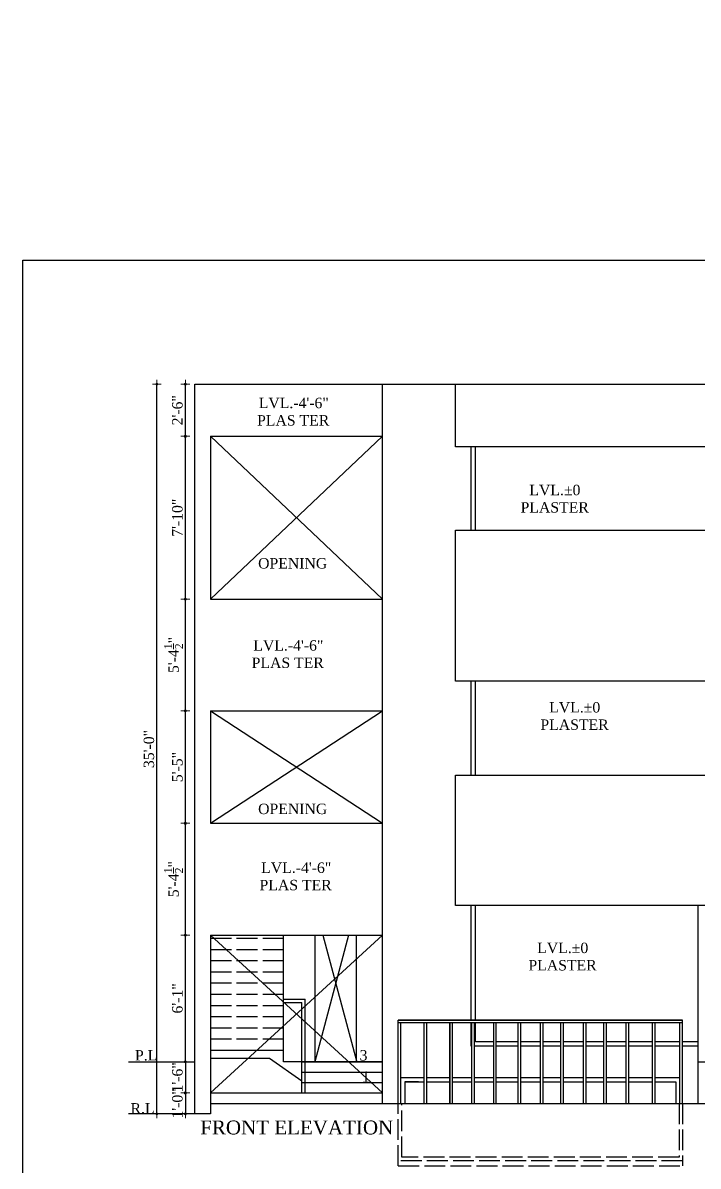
# Model space of a CAD drawing. Header units: feet. Extents: x 29269 to 32217, y -19918 to 20536.
# Drawn here: x 29624 to 30012, y -19302 to -18644 of the extents above; entities that cross this region are included whole.
import ezdxf
from ezdxf.enums import TextEntityAlignment as Align

# ---------------------------------------------------------------- set-up
doc = ezdxf.new("R2010")
doc.units = ezdxf.units.FT
doc.header["$MEASUREMENT"] = 0
doc.header["$PDMODE"] = 2
doc.linetypes.add('ACAD_ISO02W100', pattern=[15, 12, -3])
doc.layers.get('0').update_dxf_attribs({"lineweight": 30})
for name, color, linetype, lineweight in [('D.DIM.', 191, 'Continuous', 5), ('HAT', 8, 'Continuous', 25), ('staircase', 200, 'Continuous', 30), ('TEXT', 150, 'Continuous', 30), ('WAII', 1, 'Continuous', 25), ('WALL', 10, 'Continuous', 30), ('WIN', 170, 'Continuous', 30)]:
    doc.layers.add(name, color=color, linetype=linetype, lineweight=lineweight)
doc.layers.add('P.HAELTH', color=221, linetype='Continuous')
doc.styles.add('GURPREET', font='times.ttf')
doc.dimstyles.new('GURPREET', dxfattribs={"dimtxt": 6, "dimasz": 0.4, "dimexe": 0.18, "dimexo": 0.0625, "dimgap": 1.5, "dimtad": 1, "dimdec": 1, "dimzin": 3, "dimdsep": 46, "dimlunit": 4, "dimtxsty": 'GURPREET', "dimblk": 'DIM TIK', "dimcen": 1, "dimse1": 1, "dimse2": 1, "dimclrd": 4, "dimclrt": 7, "dimadec": 0, "dimazin": 0, "dimtfac": 0.75, "dimtdec": 1, "dimtix": 1, "dimtmove": 2, "dimatfit": 3, "dimfxl": 0.18, "dimtolj": 1, "dimtzin": 0, "dimlwd": 25, "dimarcsym": 0})

# ---------------------------------------------------------------- blocks, each defined once
blk = doc.blocks.new('DIM TIK')
blk.add_hatch(color=7).paths.add_polyline_path([(-1.4, 0, 1), (1.4, 0, 1)])
at = {"color": 7}
for p, q in [((0, 1.4), (0, 6.4)), ((1.4, 0), (6.4, 0)), ((-6.4, 0), (-1.4, 0)), ((0, -6.4), (0, -1.4))]:
    blk.add_line(p, q, dxfattribs=at)
blk.add_circle((0, 0), 1.45, dxfattribs=at)
blk = doc.blocks.new('*D184')
at = {"layer": 'D.DIM.', "color": 4, "linetype": 'Continuous', "lineweight": 25, "transparency": 16777216}
for p, q in [((29717.21, -19259.34), (29717.21, -19258.94)), ((29717.21, -19259.74), (29717.21, -19271.74)), ((29717.21, -19272.14), (29717.21, -19272.54))]:
    blk.add_line(p, q, dxfattribs=at)
at = {"layer": 'Defpoints', "color": 0, "transparency": 16777216}
for p in [(29731.73, -19259.74), (29717.21, -19271.74), (29722.73, -19271.74)]:
    blk.add_point(p, dxfattribs=at)
at = {"layer": 'D.DIM.', "color": 4, "lineweight": 25, "transparency": 16777216, "xscale": 0.4, "yscale": 0.4, "zscale": 0.4}
for p, rotation in [((29717.21, -19259.74), 270), ((29717.21, -19271.74), 90)]:
    blk.add_blockref('DIM TIK', p, dxfattribs=dict(at, rotation=rotation))
at = {"layer": 'D.DIM.', "color": 7, "transparency": 16777216, "insert": (29712.66, -19265.74), "char_height": 6, "attachment_point": 5, "rotation": 90, "style": 'GURPREET'}
blk.add_mtext('\\A1;1\'-0"', dxfattribs=at)
blk = doc.blocks.new('*D35')
at = {"layer": 'D.DIM.', "color": 4, "linetype": 'Continuous', "lineweight": 25, "transparency": 16777216}
blk.add_line((29717.21, -19241.34), (29717.21, -19169.23), dxfattribs=at)
at = {"layer": 'Defpoints', "color": 0, "transparency": 16777216}
for p in [(29717.21, -19168.83), (29738.3, -19168.83), (29722.73, -19241.74)]:
    blk.add_point(p, dxfattribs=at)
at = {"layer": 'D.DIM.', "color": 4, "lineweight": 25, "transparency": 16777216, "xscale": 0.4, "yscale": 0.4, "zscale": 0.4}
for p, rotation in [((29717.21, -19168.83), 90), ((29717.21, -19241.74), 270)]:
    blk.add_blockref('DIM TIK', p, dxfattribs=dict(at, rotation=rotation))
at = {"layer": 'D.DIM.', "color": 7, "transparency": 16777216, "insert": (29712.66, -19205.29), "char_height": 6, "attachment_point": 5, "rotation": 90, "style": 'GURPREET'}
blk.add_mtext('\\A1;6\'-1"', dxfattribs=at)
blk = doc.blocks.new('*D185')
at = {"layer": 'D.DIM.', "color": 4, "linetype": 'Continuous', "lineweight": 25, "transparency": 16777216}
blk.add_line((29717.21, -19168.43), (29717.21, -19104.9), dxfattribs=at)
at = {"layer": 'Defpoints', "color": 0, "transparency": 16777216}
for p in [(29717.21, -19104.5), (29731.73, -19104.5), (29731.73, -19168.83)]:
    blk.add_point(p, dxfattribs=at)
at = {"layer": 'D.DIM.', "color": 4, "lineweight": 25, "transparency": 16777216, "xscale": 0.4, "yscale": 0.4, "zscale": 0.4}
for p, rotation in [((29717.21, -19104.5), 90), ((29717.21, -19168.83), 270)]:
    blk.add_blockref('DIM TIK', p, dxfattribs=dict(at, rotation=rotation))
at = {"layer": 'D.DIM.', "color": 7, "transparency": 16777216, "insert": (29710.42, -19136.66), "char_height": 6, "attachment_point": 5, "rotation": 90, "style": 'GURPREET'}
blk.add_mtext('\\A1;5\'-4{\\H0.750000x;\\S1/2;}"', dxfattribs=at)
blk = doc.blocks.new('*D186')
at = {"layer": 'D.DIM.', "color": 4, "linetype": 'Continuous', "lineweight": 25, "transparency": 16777216}
blk.add_line((29717.21, -19104.1), (29717.21, -19040.15), dxfattribs=at)
at = {"layer": 'Defpoints', "color": 0, "transparency": 16777216}
for p in [(29717.21, -19039.75), (29731.73, -19039.75), (29731.73, -19104.5)]:
    blk.add_point(p, dxfattribs=at)
at = {"layer": 'D.DIM.', "color": 4, "lineweight": 25, "transparency": 16777216, "xscale": 0.4, "yscale": 0.4, "zscale": 0.4}
for p, rotation in [((29717.21, -19039.75), 90), ((29717.21, -19104.5), 270)]:
    blk.add_blockref('DIM TIK', p, dxfattribs=dict(at, rotation=rotation))
at = {"layer": 'D.DIM.', "color": 7, "transparency": 16777216, "insert": (29712.66, -19072.12), "char_height": 6, "attachment_point": 5, "rotation": 90, "style": 'GURPREET'}
blk.add_mtext('\\A1;5\'-5"', dxfattribs=at)
blk = doc.blocks.new('*D187')
at = {"layer": 'D.DIM.', "color": 4, "linetype": 'Continuous', "lineweight": 25, "transparency": 16777216}
blk.add_line((29717.21, -19039.35), (29717.21, -18975.9), dxfattribs=at)
at = {"layer": 'Defpoints', "color": 0, "transparency": 16777216}
for p in [(29717.21, -18975.5), (29731.73, -18975.5), (29731.73, -19039.75)]:
    blk.add_point(p, dxfattribs=at)
at = {"layer": 'D.DIM.', "color": 4, "lineweight": 25, "transparency": 16777216, "xscale": 0.4, "yscale": 0.4, "zscale": 0.4}
for p, rotation in [((29717.21, -18975.5), 90), ((29717.21, -19039.75), 270)]:
    blk.add_blockref('DIM TIK', p, dxfattribs=dict(at, rotation=rotation))
at = {"layer": 'D.DIM.', "color": 7, "transparency": 16777216, "insert": (29710.42, -19007.62), "char_height": 6, "attachment_point": 5, "rotation": 90, "style": 'GURPREET'}
blk.add_mtext('\\A1;5\'-4{\\H0.750000x;\\S1/2;}"', dxfattribs=at)
blk = doc.blocks.new('*D188')
at = {"layer": 'D.DIM.', "color": 4, "linetype": 'Continuous', "lineweight": 25, "transparency": 16777216}
blk.add_line((29717.21, -18975.1), (29717.21, -18882.14), dxfattribs=at)
at = {"layer": 'Defpoints', "color": 0, "transparency": 16777216}
for p in [(29717.21, -18881.74), (29731.73, -18881.74), (29731.73, -18975.5)]:
    blk.add_point(p, dxfattribs=at)
at = {"layer": 'D.DIM.', "color": 4, "lineweight": 25, "transparency": 16777216, "xscale": 0.4, "yscale": 0.4, "zscale": 0.4}
for p, rotation in [((29717.21, -18881.74), 90), ((29717.21, -18975.5), 270)]:
    blk.add_blockref('DIM TIK', p, dxfattribs=dict(at, rotation=rotation))
at = {"layer": 'D.DIM.', "color": 7, "transparency": 16777216, "insert": (29712.65, -18928.62), "char_height": 6, "attachment_point": 5, "rotation": 90, "style": 'GURPREET'}
blk.add_mtext('\\A1;7\'-10"', dxfattribs=at)
blk = doc.blocks.new('*D189')
at = {"layer": 'D.DIM.', "color": 4, "linetype": 'Continuous', "lineweight": 25, "transparency": 16777216}
blk.add_line((29717.21, -18881.34), (29717.21, -18852.14), dxfattribs=at)
at = {"layer": 'Defpoints', "color": 0, "transparency": 16777216}
for p in [(29717.21, -18851.74), (29731.89, -18851.74), (29731.73, -18881.74)]:
    blk.add_point(p, dxfattribs=at)
at = {"layer": 'D.DIM.', "color": 4, "lineweight": 25, "transparency": 16777216, "xscale": 0.4, "yscale": 0.4, "zscale": 0.4}
for p, rotation in [((29717.21, -18851.74), 90), ((29717.21, -18881.74), 270)]:
    blk.add_blockref('DIM TIK', p, dxfattribs=dict(at, rotation=rotation))
at = {"layer": 'D.DIM.', "color": 7, "transparency": 16777216, "insert": (29712.66, -18866.74), "char_height": 6, "attachment_point": 5, "rotation": 90, "style": 'GURPREET'}
blk.add_mtext('\\A1;2\'-6"', dxfattribs=at)
blk = doc.blocks.new('*D190')
at = {"layer": 'D.DIM.', "color": 4, "linetype": 'Continuous', "lineweight": 25, "transparency": 16777216}
blk.add_line((29700.82, -19271.34), (29700.82, -18852.14), dxfattribs=at)
at = {"layer": 'Defpoints', "color": 0, "transparency": 16777216}
for p in [(29700.82, -18851.74), (29731.89, -18851.74), (29731.73, -19271.74)]:
    blk.add_point(p, dxfattribs=at)
at = {"layer": 'D.DIM.', "color": 4, "lineweight": 25, "transparency": 16777216, "xscale": 0.4, "yscale": 0.4, "zscale": 0.4}
for p, rotation in [((29700.82, -18851.74), 90), ((29700.82, -19271.74), 270)]:
    blk.add_blockref('DIM TIK', p, dxfattribs=dict(at, rotation=rotation))
at = {"layer": 'D.DIM.', "color": 7, "transparency": 16777216, "insert": (29696.27, -19061.74), "char_height": 6, "attachment_point": 5, "rotation": 90, "style": 'GURPREET'}
blk.add_mtext('\\A1;35\'-0"', dxfattribs=at)
blk = doc.blocks.new('*D204')
at = {"layer": 'D.DIM.', "color": 4, "linetype": 'Continuous', "lineweight": 25, "transparency": 16777216}
blk.add_line((29725.72, -19362.3), (29796.92, -19362.3), dxfattribs=at)
at = {"layer": 'Defpoints', "color": 0, "transparency": 16777216}
for p in [(29797.32, 17534.03), (29725.32, -19350.38), (29797.32, -19362.3)]:
    blk.add_point(p, dxfattribs=at)
at = {"layer": 'D.DIM.', "color": 4, "lineweight": 25, "transparency": 16777216, "xscale": 0.4, "yscale": 0.4, "zscale": 0.4, "rotation": 180}
blk.add_blockref('DIM TIK', (29725.32, -19362.3), dxfattribs=at)
at = {"layer": 'D.DIM.', "color": 4, "lineweight": 25, "transparency": 16777216, "xscale": 0.4, "yscale": 0.4, "zscale": 0.4}
blk.add_blockref('DIM TIK', (29797.32, -19362.3), dxfattribs=at)
at = {"layer": 'D.DIM.', "color": 7, "transparency": 16777216, "insert": (29761.32, -19357.74), "char_height": 6, "attachment_point": 5, "style": 'GURPREET'}
blk.add_mtext('\\A1;6\'-0"', dxfattribs=at)
blk = doc.blocks.new('*D159')
at = {"layer": 'D.DIM.', "color": 4, "linetype": 'Continuous', "lineweight": 25, "transparency": 16777216}
for p, q in [((29717.21, -19241.34), (29717.21, -19240.94)), ((29717.21, -19241.74), (29717.21, -19259.74)), ((29717.21, -19260.14), (29717.21, -19260.54))]:
    blk.add_line(p, q, dxfattribs=at)
at = {"layer": 'Defpoints', "color": 0, "transparency": 16777216}
for p in [(29722.73, -19241.74), (29717.21, -19259.74), (29731.73, -19259.74)]:
    blk.add_point(p, dxfattribs=at)
at = {"layer": 'D.DIM.', "color": 4, "lineweight": 25, "transparency": 16777216, "xscale": 0.4, "yscale": 0.4, "zscale": 0.4}
for p, rotation in [((29717.21, -19241.74), 270), ((29717.21, -19259.74), 90)]:
    blk.add_blockref('DIM TIK', p, dxfattribs=dict(at, rotation=rotation))
at = {"layer": 'D.DIM.', "color": 7, "transparency": 16777216, "insert": (29712.66, -19250.74), "char_height": 6, "attachment_point": 5, "rotation": 90, "style": 'GURPREET'}
blk.add_mtext('\\A1;1\'-6"', dxfattribs=at)
blk = doc.blocks.new('*D502')
at = {"layer": 'D.DIM.', "color": 4, "linetype": 'Continuous', "lineweight": 25, "transparency": 16777216}
for p, q in [((29717.21, -19259.34), (29717.21, -19258.94)), ((29717.21, -19259.74), (29717.21, -19271.74)), ((29717.21, -19272.14), (29717.21, -19272.54))]:
    blk.add_line(p, q, dxfattribs=at)
at = {"layer": 'Defpoints', "color": 0, "transparency": 16777216}
for p in [(29731.73, -19259.74), (29717.21, -19271.74), (29722.73, -19271.74)]:
    blk.add_point(p, dxfattribs=at)
at = {"layer": 'D.DIM.', "color": 4, "lineweight": 25, "transparency": 16777216, "xscale": 0.4, "yscale": 0.4, "zscale": 0.4}
for p, rotation in [((29717.21, -19259.74), 270), ((29717.21, -19271.74), 90)]:
    blk.add_blockref('DIM TIK', p, dxfattribs=dict(at, rotation=rotation))
at = {"layer": 'D.DIM.', "color": 7, "transparency": 16777216, "insert": (29712.66, -19265.74), "char_height": 6, "attachment_point": 5, "rotation": 90, "style": 'GURPREET'}
blk.add_mtext('\\A1;1\'-0"', dxfattribs=at)
blk = doc.blocks.new('*D503')
at = {"layer": 'D.DIM.', "color": 4, "linetype": 'Continuous', "lineweight": 25, "transparency": 16777216}
blk.add_line((29717.21, -19241.34), (29717.21, -19169.23), dxfattribs=at)
at = {"layer": 'Defpoints', "color": 0, "transparency": 16777216}
for p in [(29717.21, -19168.83), (29738.3, -19168.83), (29722.73, -19241.74)]:
    blk.add_point(p, dxfattribs=at)
at = {"layer": 'D.DIM.', "color": 4, "lineweight": 25, "transparency": 16777216, "xscale": 0.4, "yscale": 0.4, "zscale": 0.4}
for p, rotation in [((29717.21, -19168.83), 90), ((29717.21, -19241.74), 270)]:
    blk.add_blockref('DIM TIK', p, dxfattribs=dict(at, rotation=rotation))
at = {"layer": 'D.DIM.', "color": 7, "transparency": 16777216, "insert": (29712.66, -19205.29), "char_height": 6, "attachment_point": 5, "rotation": 90, "style": 'GURPREET'}
blk.add_mtext('\\A1;6\'-1"', dxfattribs=at)
blk = doc.blocks.new('*D504')
at = {"layer": 'D.DIM.', "color": 4, "linetype": 'Continuous', "lineweight": 25, "transparency": 16777216}
blk.add_line((29717.21, -19168.43), (29717.21, -19104.9), dxfattribs=at)
at = {"layer": 'Defpoints', "color": 0, "transparency": 16777216}
for p in [(29717.21, -19104.5), (29731.73, -19104.5), (29731.73, -19168.83)]:
    blk.add_point(p, dxfattribs=at)
at = {"layer": 'D.DIM.', "color": 4, "lineweight": 25, "transparency": 16777216, "xscale": 0.4, "yscale": 0.4, "zscale": 0.4}
for p, rotation in [((29717.21, -19104.5), 90), ((29717.21, -19168.83), 270)]:
    blk.add_blockref('DIM TIK', p, dxfattribs=dict(at, rotation=rotation))
at = {"layer": 'D.DIM.', "color": 7, "transparency": 16777216, "insert": (29710.42, -19136.66), "char_height": 6, "attachment_point": 5, "rotation": 90, "style": 'GURPREET'}
blk.add_mtext('\\A1;5\'-4{\\H0.750000x;\\S1/2;}"', dxfattribs=at)
blk = doc.blocks.new('*D505')
at = {"layer": 'D.DIM.', "color": 4, "linetype": 'Continuous', "lineweight": 25, "transparency": 16777216}
blk.add_line((29717.21, -19104.1), (29717.21, -19040.15), dxfattribs=at)
at = {"layer": 'Defpoints', "color": 0, "transparency": 16777216}
for p in [(29717.21, -19039.75), (29731.73, -19039.75), (29731.73, -19104.5)]:
    blk.add_point(p, dxfattribs=at)
at = {"layer": 'D.DIM.', "color": 4, "lineweight": 25, "transparency": 16777216, "xscale": 0.4, "yscale": 0.4, "zscale": 0.4}
for p, rotation in [((29717.21, -19039.75), 90), ((29717.21, -19104.5), 270)]:
    blk.add_blockref('DIM TIK', p, dxfattribs=dict(at, rotation=rotation))
at = {"layer": 'D.DIM.', "color": 7, "transparency": 16777216, "insert": (29712.66, -19072.12), "char_height": 6, "attachment_point": 5, "rotation": 90, "style": 'GURPREET'}
blk.add_mtext('\\A1;5\'-5"', dxfattribs=at)
blk = doc.blocks.new('*D506')
at = {"layer": 'D.DIM.', "color": 4, "linetype": 'Continuous', "lineweight": 25, "transparency": 16777216}
blk.add_line((29717.21, -19039.35), (29717.21, -18975.9), dxfattribs=at)
at = {"layer": 'Defpoints', "color": 0, "transparency": 16777216}
for p in [(29717.21, -18975.5), (29731.73, -18975.5), (29731.73, -19039.75)]:
    blk.add_point(p, dxfattribs=at)
at = {"layer": 'D.DIM.', "color": 4, "lineweight": 25, "transparency": 16777216, "xscale": 0.4, "yscale": 0.4, "zscale": 0.4}
for p, rotation in [((29717.21, -18975.5), 90), ((29717.21, -19039.75), 270)]:
    blk.add_blockref('DIM TIK', p, dxfattribs=dict(at, rotation=rotation))
at = {"layer": 'D.DIM.', "color": 7, "transparency": 16777216, "insert": (29710.42, -19007.62), "char_height": 6, "attachment_point": 5, "rotation": 90, "style": 'GURPREET'}
blk.add_mtext('\\A1;5\'-4{\\H0.750000x;\\S1/2;}"', dxfattribs=at)
blk = doc.blocks.new('*D507')
at = {"layer": 'D.DIM.', "color": 4, "linetype": 'Continuous', "lineweight": 25, "transparency": 16777216}
blk.add_line((29717.21, -18975.1), (29717.21, -18882.14), dxfattribs=at)
at = {"layer": 'Defpoints', "color": 0, "transparency": 16777216}
for p in [(29717.21, -18881.74), (29731.73, -18881.74), (29731.73, -18975.5)]:
    blk.add_point(p, dxfattribs=at)
at = {"layer": 'D.DIM.', "color": 4, "lineweight": 25, "transparency": 16777216, "xscale": 0.4, "yscale": 0.4, "zscale": 0.4}
for p, rotation in [((29717.21, -18881.74), 90), ((29717.21, -18975.5), 270)]:
    blk.add_blockref('DIM TIK', p, dxfattribs=dict(at, rotation=rotation))
at = {"layer": 'D.DIM.', "color": 7, "transparency": 16777216, "insert": (29712.65, -18928.62), "char_height": 6, "attachment_point": 5, "rotation": 90, "style": 'GURPREET'}
blk.add_mtext('\\A1;7\'-10"', dxfattribs=at)
blk = doc.blocks.new('*D508')
at = {"layer": 'D.DIM.', "color": 4, "linetype": 'Continuous', "lineweight": 25, "transparency": 16777216}
blk.add_line((29717.21, -18881.34), (29717.21, -18852.14), dxfattribs=at)
at = {"layer": 'Defpoints', "color": 0, "transparency": 16777216}
for p in [(29717.21, -18851.74), (29731.89, -18851.74), (29731.73, -18881.74)]:
    blk.add_point(p, dxfattribs=at)
at = {"layer": 'D.DIM.', "color": 4, "lineweight": 25, "transparency": 16777216, "xscale": 0.4, "yscale": 0.4, "zscale": 0.4}
for p, rotation in [((29717.21, -18851.74), 90), ((29717.21, -18881.74), 270)]:
    blk.add_blockref('DIM TIK', p, dxfattribs=dict(at, rotation=rotation))
at = {"layer": 'D.DIM.', "color": 7, "transparency": 16777216, "insert": (29712.66, -18866.74), "char_height": 6, "attachment_point": 5, "rotation": 90, "style": 'GURPREET'}
blk.add_mtext('\\A1;2\'-6"', dxfattribs=at)
blk = doc.blocks.new('*D509')
at = {"layer": 'D.DIM.', "color": 4, "linetype": 'Continuous', "lineweight": 25, "transparency": 16777216}
blk.add_line((29700.82, -19271.34), (29700.82, -18852.14), dxfattribs=at)
at = {"layer": 'Defpoints', "color": 0, "transparency": 16777216}
for p in [(29700.82, -18851.74), (29731.89, -18851.74), (29731.73, -19271.74)]:
    blk.add_point(p, dxfattribs=at)
at = {"layer": 'D.DIM.', "color": 4, "lineweight": 25, "transparency": 16777216, "xscale": 0.4, "yscale": 0.4, "zscale": 0.4}
for p, rotation in [((29700.82, -18851.74), 90), ((29700.82, -19271.74), 270)]:
    blk.add_blockref('DIM TIK', p, dxfattribs=dict(at, rotation=rotation))
at = {"layer": 'D.DIM.', "color": 7, "transparency": 16777216, "insert": (29696.27, -19061.74), "char_height": 6, "attachment_point": 5, "rotation": 90, "style": 'GURPREET'}
blk.add_mtext('\\A1;35\'-0"', dxfattribs=at)
blk = doc.blocks.new('*D838')
at = {"layer": 'D.DIM.', "color": 4, "linetype": 'Continuous', "lineweight": 25, "transparency": 16777216}
for p, q in [((29717.21, -19241.34), (29717.21, -19240.94)), ((29717.21, -19241.74), (29717.21, -19259.74)), ((29717.21, -19260.14), (29717.21, -19260.54))]:
    blk.add_line(p, q, dxfattribs=at)
at = {"layer": 'Defpoints', "color": 0, "transparency": 16777216}
for p in [(29722.73, -19241.74), (29717.21, -19259.74), (29731.73, -19259.74)]:
    blk.add_point(p, dxfattribs=at)
at = {"layer": 'D.DIM.', "color": 4, "lineweight": 25, "transparency": 16777216, "xscale": 0.4, "yscale": 0.4, "zscale": 0.4}
for p, rotation in [((29717.21, -19241.74), 270), ((29717.21, -19259.74), 90)]:
    blk.add_blockref('DIM TIK', p, dxfattribs=dict(at, rotation=rotation))
at = {"layer": 'D.DIM.', "color": 7, "transparency": 16777216, "insert": (29712.66, -19250.74), "char_height": 6, "attachment_point": 5, "rotation": 90, "style": 'GURPREET'}
blk.add_mtext('\\A1;1\'-6"', dxfattribs=at)

msp = doc.modelspace()

# ---------------------------------------------------------------- linework, layer by layer
at = {"layer": 'HAT'}
for p, q in [((29731.73, -19259.74), (29830.73, -19168.83)), ((29731.73, -19168.83), (29830.73, -19259.74))]:
    msp.add_line(p, q, dxfattribs=at)
at = {"layer": 'P.HAELTH', "color": 2}
for p, q in [((29839.73, -19217.74), (30003.23, -19217.74)), ((29839.73, -19265.74), (29839.73, -19217.74)), ((29839.73, -19217.74), (30003.23, -19217.74)), ((29839.73, -19265.74), (29839.73, -19217.74)), ((29839.73, -19219.24), (30003.23, -19219.24)), ((29839.73, -19219.24), (30003.23, -19219.24)), ((29841.23, -19265.74), (29841.23, -19219.24)), ((29841.23, -19265.74), (29841.23, -19219.24)), ((29854.67, -19265.74), (29854.67, -19219.24)), ((29854.67, -19265.74), (29854.67, -19219.24)), ((29856.17, -19265.74), (29856.17, -19219.24)), ((29856.17, -19265.74), (29856.17, -19219.24)), ((29869.42, -19265.74), (29869.42, -19219.24)), ((29869.42, -19265.74), (29869.42, -19219.24)), ((29870.92, -19265.74), (29870.92, -19219.24)), ((29870.92, -19265.74), (29870.92, -19219.24)), ((29882.12, -19265.74), (29882.12, -19219.24)), ((29882.12, -19265.74), (29882.12, -19219.24)), ((29883.62, -19265.74), (29883.62, -19219.24)), ((29883.62, -19265.74), (29883.62, -19219.24)), ((29894.61, -19265.74), (29894.61, -19219.24)), ((29894.61, -19265.74), (29894.61, -19219.24)), ((29896.11, -19265.74), (29896.11, -19219.24)), ((29896.11, -19265.74), (29896.11, -19219.24)), ((29908.65, -19265.74), (29908.65, -19219.24)), ((29908.65, -19265.74), (29908.65, -19219.24)), ((29910.15, -19265.74), (29910.15, -19219.24)), ((29910.15, -19265.74), (29910.15, -19219.24)), ((29921.61, -19265.74), (29921.61, -19219.24)), ((29921.61, -19265.74), (29921.61, -19219.24)), ((29923.11, -19265.74), (29923.11, -19219.24)), ((29923.11, -19265.74), (29923.11, -19219.24)), ((29933.31, -19265.74), (29933.31, -19219.24)), ((29933.31, -19265.74), (29933.31, -19219.24)), ((29934.81, -19265.74), (29934.81, -19219.24)), ((29934.81, -19265.74), (29934.81, -19219.24)), ((29934.81, -19265.74), (29934.81, -19219.24)), ((29934.81, -19265.74), (29934.81, -19219.24)), ((29946.27, -19265.74), (29946.27, -19219.24)), ((29946.27, -19265.74), (29946.27, -19219.24)), ((29947.77, -19265.74), (29947.77, -19219.24)), ((29947.77, -19265.74), (29947.77, -19219.24)), ((29957.96, -19265.74), (29957.96, -19219.24)), ((29957.96, -19265.74), (29957.96, -19219.24)), ((29959.46, -19265.74), (29959.46, -19219.24)), ((29959.46, -19265.74), (29959.46, -19219.24)), ((29959.46, -19265.74), (29959.46, -19219.24)), ((29959.46, -19265.74), (29959.46, -19219.24)), ((29970.92, -19265.74), (29970.92, -19219.24)), ((29970.92, -19265.74), (29970.92, -19219.24)), ((29972.42, -19265.74), (29972.42, -19219.24)), ((29972.42, -19265.74), (29972.42, -19219.24)), ((29986.02, -19265.74), (29986.02, -19219.24)), ((29986.02, -19265.74), (29986.02, -19219.24)), ((29987.52, -19265.74), (29987.52, -19219.24)), ((29987.52, -19265.74), (29987.52, -19219.24)), ((29987.52, -19265.74), (29987.52, -19219.24)), ((29987.52, -19265.74), (29987.52, -19219.24)), ((30001.73, -19265.74), (30001.73, -19219.24)), ((30001.73, -19265.74), (30001.73, -19219.24)), ((30003.23, -19265.74), (30003.23, -19217.74)), ((30003.23, -19265.74), (30003.23, -19217.74)), ((30003.23, -19265.74), (30003.23, -19217.74)), ((30003.23, -19265.74), (30003.23, -19217.74))]:
    msp.add_line(p, q, dxfattribs=at)
at = {"layer": 'staircase'}
for p, q in [((29773.73, -19241.74), (29773.73, -19168.83)), ((29773.73, -19205.74), (29786.23, -19205.74)), ((29773.73, -19207.74), (29784.23, -19207.74)), ((29784.23, -19259.74), (29784.23, -19207.74)), ((29786.23, -19259.74), (29786.23, -19205.74)), ((29773.73, -19235.29), (29731.73, -19235.29)), ((29765.71, -19239.79), (29731.73, -19239.79)), ((29784.23, -19252.95), (29765.71, -19239.79)), ((29830.73, -19241.74), (29773.73, -19241.74)), ((29784.23, -19241.74), (29830.73, -19241.74)), ((29784.23, -19247.74), (29830.73, -19247.74)), ((29784.23, -19253.74), (29830.73, -19253.74))]:
    msp.add_line(p, q, dxfattribs=at)
at = {"layer": 'staircase', "linetype": 'ACAD_ISO02W100'}
for p, q in [((29773.73, -19170.79), (29731.73, -19170.79)), ((29773.73, -19177.24), (29731.73, -19177.24)), ((29773.73, -19183.69), (29731.73, -19183.69)), ((29773.73, -19190.14), (29731.73, -19190.14)), ((29773.73, -19196.59), (29731.73, -19196.59)), ((29773.73, -19203.04), (29731.73, -19203.04)), ((29773.73, -19209.49), (29731.73, -19209.49)), ((29773.73, -19215.94), (29731.73, -19215.94)), ((29773.73, -19222.39), (29731.73, -19222.39)), ((29773.73, -19228.84), (29731.73, -19228.84))]:
    msp.add_line(p, q, dxfattribs=at)
at = {"layer": 'WAII'}
for p, q in [((29722.73, -19271.74), (29722.73, -18851.74)), ((29722.73, -18851.74), (30325.73, -18851.74)), ((29830.73, -19265.74), (29830.73, -18851.74)), ((29872.73, -18887.74), (29872.73, -18851.74)), ((30298.73, -18887.74), (29872.73, -18887.74)), ((29872.73, -18935.74), (30298.73, -18935.74)), ((29872.73, -19022.74), (29872.73, -18935.74)), ((30298.73, -19022.74), (29872.73, -19022.74)), ((29872.73, -19076.74), (30298.73, -19076.74)), ((29872.73, -19151.74), (29872.73, -19076.74)), ((30298.73, -19151.74), (29872.73, -19151.74)), ((30012.23, -19265.74), (30012.23, -19151.74)), ((29811.17, -19168.83), (29791.73, -19241.74)), ((29796.31, -19168.83), (29815.73, -19241.16)), ((30012.23, -19241.74), (30162.23, -19241.74))]:
    msp.add_line(p, q, dxfattribs=at)
for points in [[(29791.73, -19168.83), (29791.73, -19241.74)], [(29815.73, -19241.74), (29815.73, -19168.83)], [(30012.23, -19247.74), (30012.23, -19241.74)]]:
    msp.add_lwpolyline(points, dxfattribs=at)
at = {"layer": 'WALL'}
for p, q in [((29731.73, -18881.74), (29830.73, -18881.74)), ((29731.73, -18881.74), (29731.73, -18975.5)), ((29731.73, -18975.5), (29830.73, -18975.5)), ((29731.73, -19039.75), (29830.73, -19039.75)), ((29731.73, -19039.75), (29731.73, -19104.5)), ((29731.73, -19104.5), (29830.73, -19104.5)), ((29731.73, -19168.83), (29830.73, -19168.83)), ((29731.73, -19168.83), (29731.73, -19271.74)), ((30003.23, -19217.74), (29839.73, -19217.74)), ((29684.46, -19241.74), (29722.73, -19241.74)), ((29731.73, -19259.74), (29830.73, -19259.74)), ((29731.73, -19265.74), (30325.73, -19265.74)), ((29731.73, -19271.74), (29684.46, -19271.74))]:
    msp.add_line(p, q, dxfattribs=at)
at = {"layer": 'WALL', "lineweight": 25}
for p, q in [((29731.73, -18975.5), (29830.73, -18881.74)), ((29731.73, -18881.74), (29830.73, -18975.5)), ((29731.73, -19104.5), (29830.73, -19039.75)), ((29731.73, -19039.75), (29830.73, -19104.5))]:
    msp.add_line(p, q, dxfattribs=at)
at = {"layer": 'WALL'}
msp.add_lwpolyline([(29623.74, -18780.35), (31444.88, -18780.35), (31444.88, -19917.96), (29623.74, -19917.96)], close=True, dxfattribs=at)
at = {"layer": 'WIN'}
for p, q in [((29870.92, -19250.74), (29882.12, -19250.74)), ((29870.92, -19253.24), (29882.12, -19253.24)), ((29923.11, -19253.24), (29933.31, -19253.24)), ((29947.77, -19253.24), (29957.96, -19253.24)), ((29972.42, -19253.24), (29986.02, -19253.24))]:
    msp.add_line(p, q, dxfattribs=at)
at = {"layer": 'WIN', "linetype": 'ACAD_ISO02W100'}
for p, q in [((29839.73, -19301.74), (29839.73, -19265.74)), ((29841.73, -19296.74), (29841.73, -19265.74)), ((30001.23, -19265.74), (30001.23, -19296.74)), ((30003.23, -19265.74), (30003.23, -19301.74)), ((30003.23, -19298.74), (29839.73, -19298.74)), ((29839.73, -19301.74), (30003.23, -19301.74)), ((30001.23, -19296.74), (29841.73, -19296.74))]:
    msp.add_line(p, q, dxfattribs=at)
at = {"layer": 'WIN'}
for points in [[(29881.73, -18935.74), (29881.73, -18887.74)], [(29884.23, -18935.74), (29884.23, -18887.74)], [(29881.73, -19076.74), (29881.73, -19022.74)], [(29884.23, -19076.74), (29884.23, -19022.74)], [(29881.73, -19217.74), (29881.73, -19151.74)], [(29884.23, -19217.74), (29884.23, -19151.74)], [(29869.42, -19219.24), (29869.42, -19265.74)], [(29882.12, -19232.74), (29881.73, -19232.74), (29881.73, -19219.24)], [(29894.61, -19230.24), (29884.23, -19230.24), (29884.23, -19219.24)], [(29894.61, -19232.74), (29883.62, -19232.74)], [(29908.65, -19230.24), (29896.11, -19230.24)], [(29908.65, -19232.74), (29896.11, -19232.74)], [(29921.61, -19230.24), (29910.15, -19230.24)], [(29921.61, -19232.74), (29910.15, -19232.74)], [(29933.31, -19230.24), (29923.11, -19230.24)], [(29933.31, -19232.74), (29923.11, -19232.74)], [(29946.27, -19230.24), (29934.81, -19230.24)], [(29946.27, -19232.74), (29934.81, -19232.74)], [(29957.96, -19230.24), (29947.77, -19230.24)], [(29957.96, -19232.74), (29947.77, -19232.74)], [(29970.92, -19230.24), (29959.46, -19230.24)], [(29970.92, -19232.74), (29959.46, -19232.74)], [(29986.02, -19230.24), (29972.42, -19230.24)], [(29986.02, -19232.74), (29972.42, -19232.74)], [(30001.73, -19230.24), (29987.52, -19230.24)], [(30001.73, -19232.74), (29987.52, -19232.74)], [(30012.23, -19230.24), (30003.23, -19230.24)], [(30012.23, -19232.74), (30003.23, -19232.74)], [(29841.23, -19250.74), (29854.67, -19250.74)], [(29843.49, -19253.24), (29854.67, -19253.24)], [(29851.27, -19253.24), (29843.49, -19253.24), (29843.49, -19265.74)], [(29856.17, -19250.74), (29869.42, -19250.74)], [(29856.17, -19253.24), (29869.42, -19253.24)], [(29883.62, -19250.74), (29894.61, -19250.74)], [(29883.62, -19253.24), (29894.61, -19253.24)], [(29896.11, -19250.74), (29908.65, -19250.74)], [(29896.11, -19253.24), (29908.65, -19253.24)], [(29910.15, -19250.74), (29921.61, -19250.74)], [(29910.15, -19253.24), (29921.61, -19253.24)], [(29923.11, -19250.74), (29933.31, -19250.74)], [(29934.81, -19250.74), (29946.27, -19250.74)], [(29934.81, -19253.24), (29946.27, -19253.24)], [(29947.77, -19250.74), (29957.96, -19250.74)], [(29959.46, -19250.74), (29970.92, -19250.74)], [(29959.46, -19253.24), (29970.92, -19253.24)], [(29972.42, -19250.74), (29986.02, -19250.74)], [(29987.52, -19250.74), (30001.73, -19250.74)], [(29987.52, -19253.24), (29999.32, -19253.24), (29999.32, -19265.74)]]:
    msp.add_lwpolyline(points, dxfattribs=at)

# ---------------------------------------------------------------- texts
at = {"layer": 'TEXT', "style": 'GURPREET'}
for s, p in [('P.L', (29694.66, -19241.03)), ('R.L', (29692.58, -19271.59))]:
    msp.add_text(s, height=6, rotation=0, dxfattribs=at).set_placement(p, align=Align.CENTER)
at = {"layer": 'TEXT', "attachment_point": 1, "style": 'GURPREET'}
for s, insert, char_height, width in [('\\pi18.82;LVL.-4\'-6"\\P\\pi17.87;PLAS TER', (29740.62, -18859.53), 6, 76.2875), ('\\A1;\\pi24.026;LVL.±0\\P\\pi18.98;PLASTER', (29891.11, -18909.64), 6, 76.2875), ('\\pi17.87;OPENING', (29741.21, -18951.83), 6, 76.2875), ('\\pi18.82;LVL.-4\'-6"\\P\\pi17.87;PLAS TER', (29737.5, -18999.1), 6, 76.2875), ('\\A1;\\pi24.026;LVL.±0\\P\\pi18.98;PLASTER', (29902.52, -19034.71), 6, 76.2875), ('\\pi17.87;OPENING', (29741.21, -19093.19), 6, 76.2875), ('\\pi18.82;LVL.-4\'-6"\\P\\pi17.87;PLAS TER', (29742.02, -19127.05), 6, 76.2875), ('\\A1;\\pi24.026;LVL.±0\\P\\pi18.98;PLASTER', (29895.62, -19173.2), 6, 76.2875), ('\\pi2.39898;3', (29815.07, -19235.05), 6, 11.8837), ('\\pi2.39898;1', (29816.32, -19247.27), 6, 11.8837), ('FRONT ELEVATION', (29725.75, -19275.58), 8, 341.5176)]:
    msp.add_mtext(s, dxfattribs=dict(at, insert=insert, char_height=char_height, width=width))

# ---------------------------------------------------------------- dimensions: what is measured, and where the dimension line sits
at = {"layer": 'D.DIM.'}
dim = msp.add_linear_dim(base=(29797.32, -19362.3), p1=(29725.32, -19350.38), p2=(29797.32, 17534.03), dimstyle='GURPREET', dxfattribs=at)
dim.commit()
dim.dimension.update_dxf_attribs({"geometry": '*D204', "text_midpoint": (29761.32, -19357.74)})
for base, p1, p2, picture, middle in [((29700.82, -18851.74), (29731.73, -19271.74), (29731.89, -18851.74), '*D190', (29696.27, -19061.74)), ((29700.82, -18851.74), (29731.73, -19271.74), (29731.89, -18851.74), '*D509', (29696.27, -19061.74)), ((29717.21, -18851.74), (29731.73, -18881.74), (29731.89, -18851.74), '*D189', (29712.66, -18866.74)), ((29717.21, -18851.74), (29731.73, -18881.74), (29731.89, -18851.74), '*D508', (29712.66, -18866.74)), ((29717.21, -18881.74), (29731.73, -18975.5), (29731.73, -18881.74), '*D188', (29712.65, -18928.62)), ((29717.21, -18881.74), (29731.73, -18975.5), (29731.73, -18881.74), '*D507', (29712.65, -18928.62)), ((29717.20782389, -18975.49779262), (29731.72856479, -19039.74779262), (29731.72856479, -18975.49779262), '*D187', (29710.41564653, -19007.62279262)), ((29717.20782389, -18975.49779262), (29731.72856479, -19039.74779262), (29731.72856479, -18975.49779262), '*D506', (29710.41564653, -19007.62279262)), ((29717.20782389, -19039.74779262), (29731.72856479, -19104.49779262), (29731.72856479, -19039.74779262), '*D186', (29712.65591329, -19072.12279262)), ((29717.20782389, -19039.74779262), (29731.72856479, -19104.49779262), (29731.72856479, -19039.74779262), '*D505', (29712.65591329, -19072.12279262)), ((29717.21, -19104.5), (29731.73, -19168.83), (29731.73, -19104.5), '*D185', (29710.42, -19136.66)), ((29717.21, -19104.5), (29731.73, -19168.83), (29731.73, -19104.5), '*D504', (29710.42, -19136.66)), ((29717.21, -19168.83), (29722.73, -19241.74), (29738.3, -19168.83), '*D35', (29712.66, -19205.29)), ((29717.21, -19168.83), (29722.73, -19241.74), (29738.3, -19168.83), '*D503', (29712.66, -19205.29)), ((29717.21, -19259.74), (29722.73, -19241.74), (29731.73, -19259.74), '*D159', (29712.66, -19250.74)), ((29717.21, -19259.74), (29722.73, -19241.74), (29731.73, -19259.74), '*D838', (29712.66, -19250.74)), ((29717.21, -19271.74), (29731.73, -19259.74), (29722.73, -19271.74), '*D184', (29712.66, -19265.74)), ((29717.21, -19271.74), (29731.73, -19259.74), (29722.73, -19271.74), '*D502', (29712.66, -19265.74))]:
    dim = msp.add_linear_dim(base=base, p1=p1, p2=p2, angle=90, dimstyle='GURPREET', dxfattribs=at)
    dim.commit()
    dim.dimension.update_dxf_attribs({"geometry": picture, "text_midpoint": middle})

doc.saveas('drawing.dxf')
